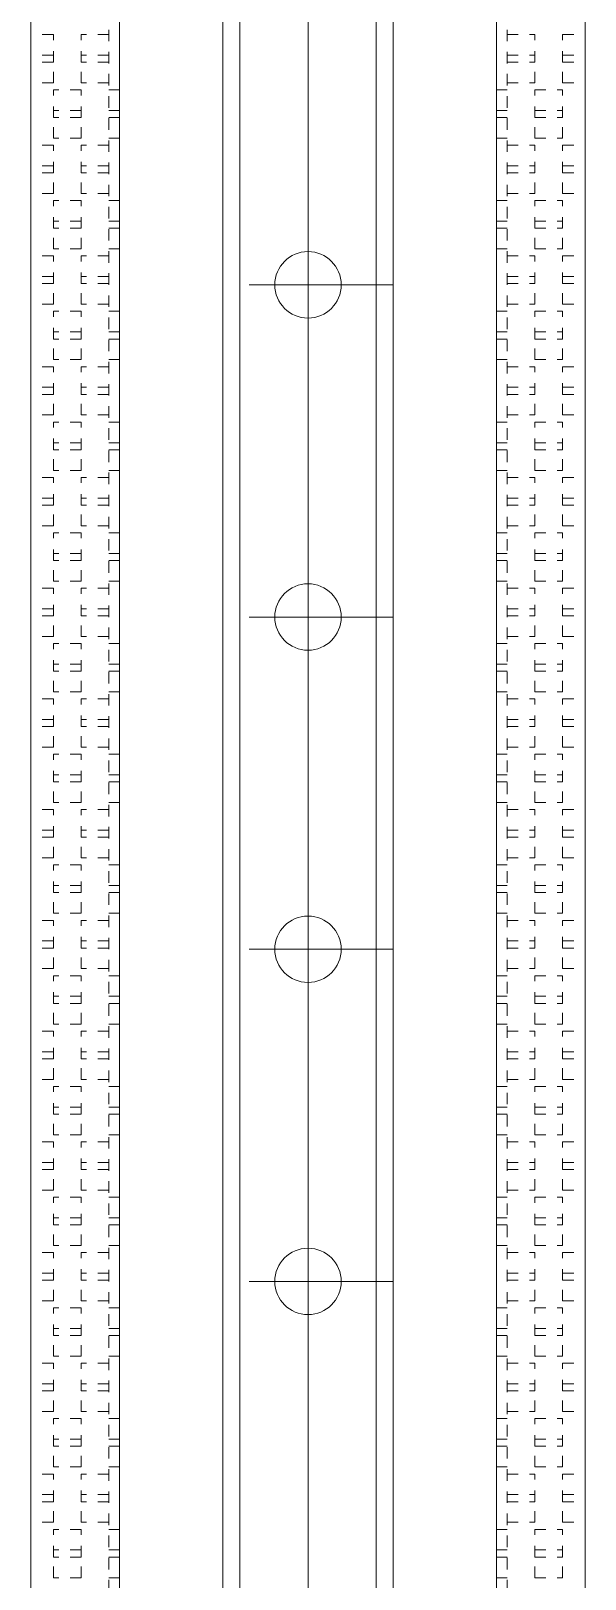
# Model space of a CAD drawing. Header units: millimetres. Extents: x 132745 to 150447, y -25377 to -12762.
# Drawn here: x 136240.9 to 136290.9, y -15187.3 to -15047.5 of the extents above; entities that cross this region are included whole.
import ezdxf

# ---------------------------------------------------------------- set-up
doc = ezdxf.new("R2010")
doc.units = ezdxf.units.MM
doc.linetypes.add('AD_LTYPE1 0 mm', pattern=[16, 13, -1, 1, -1])
doc.linetypes.add('AD_LTYPE3 0 mm', pattern=[2, 1, -1])
doc.layers.add('CAXA_0', color=7, linetype='Continuous', lineweight=18)
for name, color, linetype, lineweight, true_color in [('cdr_dwg1', 4, 'Continuous', 18, 0x00ffff), ('cdr_dwg3', 1, 'AD_LTYPE1 0 mm', 18, 0xff0000), ('cdr_dwg5', 6, 'AD_LTYPE3 0 mm', 18, 0xff00ff)]:
    doc.layers.add(name, color=color, linetype=linetype, lineweight=lineweight, true_color=true_color)

msp = doc.modelspace()

# ---------------------------------------------------------------- linework, layer by layer
at = {"layer": 'CAXA_0', "color": 4, "linetype": 'Continuous', "true_color": 0x00ffff}
for p, q in [((136258.217, -16145.337), (136258.217, -14441.471)), ((136273.602, -16145.337), (136273.602, -14441.471))]:
    msp.add_line(p, q, dxfattribs=at)
at = {"layer": 'CAXA_0', "color": 7, "linetype": 'Continuous'}
for p, q in [((136259.756, -16145.337), (136259.756, -14441.471)), ((136272.064, -16145.337), (136272.064, -14441.471))]:
    msp.add_line(p, q, dxfattribs=at)
at = {"layer": 'cdr_dwg1', "linetype": 'Continuous'}
for p, q in [((136240.91, -14481.471), (136240.91, -16135.337)), ((136248.91, -14481.471), (136248.91, -16135.337)), ((136282.91, -14481.471), (136282.91, -16135.337)), ((136290.91, -14481.471), (136290.91, -16135.337))]:
    msp.add_line(p, q, dxfattribs=at)
for centre in [(136265.91, -15070.471), (136265.91, -15100.471), (136265.91, -15130.471), (136265.91, -15160.471)]:
    msp.add_circle(centre, 3, dxfattribs=at)
at = {"layer": 'cdr_dwg3', "linetype": 'AD_LTYPE1 0 mm'}
for p, q in [((136265.91, -14377.961), (136265.91, -16225.471)), ((136265.91, -14409.707), (136265.91, -15588.471)), ((136265.91, -14437.471), (136265.91, -15451.791)), ((136273.602, -15070.471), (136259.756, -15070.471)), ((136273.602, -15100.471), (136259.756, -15100.471)), ((136273.602, -15130.471), (136259.756, -15130.471)), ((136273.602, -15160.471), (136259.756, -15160.471))]:
    msp.add_line(p, q, dxfattribs=at)
at = {"layer": 'cdr_dwg5', "linetype": 'AD_LTYPE3 0 mm'}
for p, q in [((136247.932, -15400.471), (136247.932, -14796.567)), ((136283.887, -15400.471), (136283.887, -14796.567)), ((136247.932, -15308.428), (136247.932, -14975.332)), ((136283.887, -15308.428), (136283.887, -14975.332)), ((136242.932, -15047.862), (136240.91, -15047.862)), ((136242.932, -15050.362), (136242.932, -15047.862)), ((136247.932, -15047.862), (136245.432, -15047.862)), ((136245.432, -15050.362), (136245.432, -15047.862)), ((136283.887, -15047.862), (136286.387, -15047.862)), ((136286.387, -15050.362), (136286.387, -15047.862)), ((136288.887, -15047.862), (136290.91, -15047.862)), ((136288.887, -15050.362), (136288.887, -15047.862)), ((136242.932, -15049.724), (136240.91, -15049.724)), ((136242.932, -15052.224), (136242.932, -15049.724)), ((136247.932, -15049.724), (136245.432, -15049.724)), ((136245.432, -15052.224), (136245.432, -15049.724)), ((136283.887, -15049.724), (136286.387, -15049.724)), ((136286.387, -15052.224), (136286.387, -15049.724)), ((136288.887, -15049.724), (136290.91, -15049.724)), ((136288.887, -15052.224), (136288.887, -15049.724)), ((136242.932, -15050.362), (136240.91, -15050.362)), ((136247.932, -15050.362), (136245.432, -15050.362)), ((136283.887, -15050.362), (136286.387, -15050.362)), ((136288.887, -15050.362), (136290.91, -15050.362)), ((136242.932, -15052.224), (136240.91, -15052.224)), ((136247.932, -15052.224), (136245.432, -15052.224)), ((136283.887, -15052.224), (136286.387, -15052.224)), ((136288.887, -15052.224), (136290.91, -15052.224)), ((136245.432, -15052.862), (136242.932, -15052.862)), ((136242.932, -15055.362), (136242.932, -15052.862)), ((136245.432, -15055.362), (136245.432, -15052.862)), ((136248.91, -15052.862), (136247.932, -15052.862)), ((136282.91, -15052.862), (136283.887, -15052.862)), ((136286.387, -15052.862), (136288.887, -15052.862)), ((136286.387, -15055.362), (136286.387, -15052.862)), ((136288.887, -15055.362), (136288.887, -15052.862)), ((136245.432, -15054.724), (136242.932, -15054.724)), ((136242.932, -15057.224), (136242.932, -15054.724)), ((136245.432, -15055.362), (136242.932, -15055.362)), ((136245.432, -15057.224), (136245.432, -15054.724)), ((136248.91, -15054.724), (136247.932, -15054.724)), ((136248.91, -15055.362), (136247.932, -15055.362)), ((136282.91, -15054.724), (136283.887, -15054.724)), ((136282.91, -15055.362), (136283.887, -15055.362)), ((136286.387, -15054.724), (136288.887, -15054.724)), ((136286.387, -15057.224), (136286.387, -15054.724)), ((136286.387, -15055.362), (136288.887, -15055.362)), ((136288.887, -15057.224), (136288.887, -15054.724)), ((136242.932, -15057.862), (136240.91, -15057.862)), ((136245.432, -15057.224), (136242.932, -15057.224)), ((136242.932, -15060.362), (136242.932, -15057.862)), ((136247.932, -15057.862), (136245.432, -15057.862)), ((136245.432, -15060.362), (136245.432, -15057.862)), ((136248.91, -15057.224), (136247.932, -15057.224)), ((136282.91, -15057.224), (136283.887, -15057.224)), ((136283.887, -15057.862), (136286.387, -15057.862)), ((136286.387, -15057.224), (136288.887, -15057.224)), ((136286.387, -15060.362), (136286.387, -15057.862)), ((136288.887, -15057.862), (136290.91, -15057.862)), ((136288.887, -15060.362), (136288.887, -15057.862)), ((136242.932, -15059.724), (136240.91, -15059.724)), ((136242.932, -15060.362), (136240.91, -15060.362)), ((136242.932, -15062.224), (136242.932, -15059.724)), ((136247.932, -15059.724), (136245.432, -15059.724)), ((136245.432, -15062.224), (136245.432, -15059.724)), ((136247.932, -15060.362), (136245.432, -15060.362)), ((136283.887, -15059.724), (136286.387, -15059.724)), ((136283.887, -15060.362), (136286.387, -15060.362)), ((136286.387, -15062.224), (136286.387, -15059.724)), ((136288.887, -15059.724), (136290.91, -15059.724)), ((136288.887, -15062.224), (136288.887, -15059.724)), ((136288.887, -15060.362), (136290.91, -15060.362)), ((136242.932, -15062.224), (136240.91, -15062.224)), ((136247.932, -15062.224), (136245.432, -15062.224)), ((136283.887, -15062.224), (136286.387, -15062.224)), ((136288.887, -15062.224), (136290.91, -15062.224)), ((136245.432, -15062.862), (136242.932, -15062.862)), ((136242.932, -15065.362), (136242.932, -15062.862)), ((136245.432, -15065.362), (136245.432, -15062.862)), ((136248.91, -15062.862), (136247.932, -15062.862)), ((136282.91, -15062.862), (136283.887, -15062.862)), ((136286.387, -15062.862), (136288.887, -15062.862)), ((136286.387, -15065.362), (136286.387, -15062.862)), ((136288.887, -15065.362), (136288.887, -15062.862)), ((136245.432, -15064.724), (136242.932, -15064.724)), ((136242.932, -15067.224), (136242.932, -15064.724)), ((136245.432, -15067.224), (136245.432, -15064.724)), ((136248.91, -15064.724), (136247.932, -15064.724)), ((136282.91, -15064.724), (136283.887, -15064.724)), ((136286.387, -15064.724), (136288.887, -15064.724)), ((136286.387, -15067.224), (136286.387, -15064.724)), ((136288.887, -15067.224), (136288.887, -15064.724)), ((136245.432, -15065.362), (136242.932, -15065.362)), ((136248.91, -15065.362), (136247.932, -15065.362)), ((136282.91, -15065.362), (136283.887, -15065.362)), ((136286.387, -15065.362), (136288.887, -15065.362)), ((136242.932, -15067.862), (136240.91, -15067.862)), ((136245.432, -15067.224), (136242.932, -15067.224)), ((136242.932, -15070.362), (136242.932, -15067.862)), ((136247.932, -15067.862), (136245.432, -15067.862)), ((136245.432, -15070.362), (136245.432, -15067.862)), ((136248.91, -15067.224), (136247.932, -15067.224)), ((136282.91, -15067.224), (136283.887, -15067.224)), ((136283.887, -15067.862), (136286.387, -15067.862)), ((136286.387, -15067.224), (136288.887, -15067.224)), ((136286.387, -15070.362), (136286.387, -15067.862)), ((136288.887, -15067.862), (136290.91, -15067.862)), ((136288.887, -15070.362), (136288.887, -15067.862)), ((136242.932, -15069.724), (136240.91, -15069.724)), ((136242.932, -15070.362), (136240.91, -15070.362)), ((136242.932, -15072.224), (136242.932, -15069.724)), ((136247.932, -15069.724), (136245.432, -15069.724)), ((136245.432, -15072.224), (136245.432, -15069.724)), ((136247.932, -15070.362), (136245.432, -15070.362)), ((136283.887, -15069.724), (136286.387, -15069.724)), ((136283.887, -15070.362), (136286.387, -15070.362)), ((136286.387, -15072.224), (136286.387, -15069.724)), ((136288.887, -15069.724), (136290.91, -15069.724)), ((136288.887, -15072.224), (136288.887, -15069.724)), ((136288.887, -15070.362), (136290.91, -15070.362)), ((136242.932, -15072.224), (136240.91, -15072.224)), ((136247.932, -15072.224), (136245.432, -15072.224)), ((136283.887, -15072.224), (136286.387, -15072.224)), ((136288.887, -15072.224), (136290.91, -15072.224)), ((136245.432, -15072.862), (136242.932, -15072.862)), ((136242.932, -15075.362), (136242.932, -15072.862)), ((136245.432, -15075.362), (136245.432, -15072.862)), ((136248.91, -15072.862), (136247.932, -15072.862)), ((136282.91, -15072.862), (136283.887, -15072.862)), ((136286.387, -15072.862), (136288.887, -15072.862)), ((136286.387, -15075.362), (136286.387, -15072.862)), ((136288.887, -15075.362), (136288.887, -15072.862)), ((136245.432, -15074.724), (136242.932, -15074.724)), ((136242.932, -15077.224), (136242.932, -15074.724)), ((136245.432, -15077.224), (136245.432, -15074.724)), ((136248.91, -15074.724), (136247.932, -15074.724)), ((136282.91, -15074.724), (136283.887, -15074.724)), ((136286.387, -15074.724), (136288.887, -15074.724)), ((136286.387, -15077.224), (136286.387, -15074.724)), ((136288.887, -15077.224), (136288.887, -15074.724)), ((136245.432, -15075.362), (136242.932, -15075.362)), ((136248.91, -15075.362), (136247.932, -15075.362)), ((136282.91, -15075.362), (136283.887, -15075.362)), ((136286.387, -15075.362), (136288.887, -15075.362)), ((136242.932, -15077.862), (136240.91, -15077.862)), ((136245.432, -15077.224), (136242.932, -15077.224)), ((136242.932, -15080.362), (136242.932, -15077.862)), ((136247.932, -15077.862), (136245.432, -15077.862)), ((136245.432, -15080.362), (136245.432, -15077.862)), ((136248.91, -15077.224), (136247.932, -15077.224)), ((136282.91, -15077.224), (136283.887, -15077.224)), ((136283.887, -15077.862), (136286.387, -15077.862)), ((136286.387, -15077.224), (136288.887, -15077.224)), ((136286.387, -15080.362), (136286.387, -15077.862)), ((136288.887, -15077.862), (136290.91, -15077.862)), ((136288.887, -15080.362), (136288.887, -15077.862)), ((136242.932, -15079.724), (136240.91, -15079.724)), ((136242.932, -15080.362), (136240.91, -15080.362)), ((136242.932, -15082.224), (136242.932, -15079.724)), ((136247.932, -15079.724), (136245.432, -15079.724)), ((136245.432, -15082.224), (136245.432, -15079.724)), ((136247.932, -15080.362), (136245.432, -15080.362)), ((136283.887, -15079.724), (136286.387, -15079.724)), ((136283.887, -15080.362), (136286.387, -15080.362)), ((136286.387, -15082.224), (136286.387, -15079.724)), ((136288.887, -15079.724), (136290.91, -15079.724)), ((136288.887, -15082.224), (136288.887, -15079.724)), ((136288.887, -15080.362), (136290.91, -15080.362)), ((136242.932, -15082.224), (136240.91, -15082.224)), ((136245.432, -15082.862), (136242.932, -15082.862)), ((136242.932, -15085.362), (136242.932, -15082.862)), ((136247.932, -15082.224), (136245.432, -15082.224)), ((136245.432, -15085.362), (136245.432, -15082.862)), ((136248.91, -15082.862), (136247.932, -15082.862)), ((136282.91, -15082.862), (136283.887, -15082.862)), ((136283.887, -15082.224), (136286.387, -15082.224)), ((136286.387, -15082.862), (136288.887, -15082.862)), ((136286.387, -15085.362), (136286.387, -15082.862)), ((136288.887, -15082.224), (136290.91, -15082.224)), ((136288.887, -15085.362), (136288.887, -15082.862)), ((136245.432, -15084.724), (136242.932, -15084.724)), ((136242.932, -15087.224), (136242.932, -15084.724)), ((136245.432, -15087.224), (136245.432, -15084.724)), ((136248.91, -15084.724), (136247.932, -15084.724)), ((136282.91, -15084.724), (136283.887, -15084.724)), ((136286.387, -15084.724), (136288.887, -15084.724)), ((136286.387, -15087.224), (136286.387, -15084.724)), ((136288.887, -15087.224), (136288.887, -15084.724)), ((136245.432, -15085.362), (136242.932, -15085.362)), ((136248.91, -15085.362), (136247.932, -15085.362)), ((136282.91, -15085.362), (136283.887, -15085.362)), ((136286.387, -15085.362), (136288.887, -15085.362)), ((136245.432, -15087.224), (136242.932, -15087.224)), ((136248.91, -15087.224), (136247.932, -15087.224)), ((136282.91, -15087.224), (136283.887, -15087.224)), ((136286.387, -15087.224), (136288.887, -15087.224)), ((136242.932, -15087.862), (136240.91, -15087.862)), ((136242.932, -15090.362), (136242.932, -15087.862)), ((136247.932, -15087.862), (136245.432, -15087.862)), ((136245.432, -15090.362), (136245.432, -15087.862)), ((136283.887, -15087.862), (136286.387, -15087.862)), ((136286.387, -15090.362), (136286.387, -15087.862)), ((136288.887, -15087.862), (136290.91, -15087.862)), ((136288.887, -15090.362), (136288.887, -15087.862)), ((136242.932, -15089.724), (136240.91, -15089.724)), ((136242.932, -15090.362), (136240.91, -15090.362)), ((136242.932, -15092.224), (136242.932, -15089.724)), ((136247.932, -15089.724), (136245.432, -15089.724)), ((136245.432, -15092.224), (136245.432, -15089.724)), ((136247.932, -15090.362), (136245.432, -15090.362)), ((136283.887, -15089.724), (136286.387, -15089.724)), ((136283.887, -15090.362), (136286.387, -15090.362)), ((136286.387, -15092.224), (136286.387, -15089.724)), ((136288.887, -15089.724), (136290.91, -15089.724)), ((136288.887, -15092.224), (136288.887, -15089.724)), ((136288.887, -15090.362), (136290.91, -15090.362)), ((136242.932, -15092.224), (136240.91, -15092.224)), ((136245.432, -15092.862), (136242.932, -15092.862)), ((136242.932, -15095.362), (136242.932, -15092.862)), ((136247.932, -15092.224), (136245.432, -15092.224)), ((136245.432, -15095.362), (136245.432, -15092.862)), ((136248.91, -15092.862), (136247.932, -15092.862)), ((136282.91, -15092.862), (136283.887, -15092.862)), ((136283.887, -15092.224), (136286.387, -15092.224)), ((136286.387, -15092.862), (136288.887, -15092.862)), ((136286.387, -15095.362), (136286.387, -15092.862)), ((136288.887, -15092.224), (136290.91, -15092.224)), ((136288.887, -15095.362), (136288.887, -15092.862)), ((136245.432, -15094.724), (136242.932, -15094.724)), ((136242.932, -15097.224), (136242.932, -15094.724)), ((136245.432, -15095.362), (136242.932, -15095.362)), ((136245.432, -15097.224), (136245.432, -15094.724)), ((136248.91, -15094.724), (136247.932, -15094.724)), ((136248.91, -15095.362), (136247.932, -15095.362)), ((136282.91, -15094.724), (136283.887, -15094.724)), ((136282.91, -15095.362), (136283.887, -15095.362)), ((136286.387, -15094.724), (136288.887, -15094.724)), ((136286.387, -15097.224), (136286.387, -15094.724)), ((136286.387, -15095.362), (136288.887, -15095.362)), ((136288.887, -15097.224), (136288.887, -15094.724)), ((136245.432, -15097.224), (136242.932, -15097.224)), ((136248.91, -15097.224), (136247.932, -15097.224)), ((136282.91, -15097.224), (136283.887, -15097.224)), ((136286.387, -15097.224), (136288.887, -15097.224)), ((136242.932, -15097.862), (136240.91, -15097.862)), ((136242.932, -15100.362), (136242.932, -15097.862)), ((136247.932, -15097.862), (136245.432, -15097.862)), ((136245.432, -15100.362), (136245.432, -15097.862)), ((136283.887, -15097.862), (136286.387, -15097.862)), ((136286.387, -15100.362), (136286.387, -15097.862)), ((136288.887, -15097.862), (136290.91, -15097.862)), ((136288.887, -15100.362), (136288.887, -15097.862)), ((136242.932, -15099.724), (136240.91, -15099.724)), ((136242.932, -15102.224), (136242.932, -15099.724)), ((136247.932, -15099.724), (136245.432, -15099.724)), ((136245.432, -15102.224), (136245.432, -15099.724)), ((136283.887, -15099.724), (136286.387, -15099.724)), ((136286.387, -15102.224), (136286.387, -15099.724)), ((136288.887, -15099.724), (136290.91, -15099.724)), ((136288.887, -15102.224), (136288.887, -15099.724)), ((136242.932, -15100.362), (136240.91, -15100.362)), ((136247.932, -15100.362), (136245.432, -15100.362)), ((136283.887, -15100.362), (136286.387, -15100.362)), ((136288.887, -15100.362), (136290.91, -15100.362)), ((136242.932, -15102.224), (136240.91, -15102.224)), ((136245.432, -15102.862), (136242.932, -15102.862)), ((136242.932, -15105.362), (136242.932, -15102.862)), ((136247.932, -15102.224), (136245.432, -15102.224)), ((136245.432, -15105.362), (136245.432, -15102.862)), ((136248.91, -15102.862), (136247.932, -15102.862)), ((136282.91, -15102.862), (136283.887, -15102.862)), ((136283.887, -15102.224), (136286.387, -15102.224)), ((136286.387, -15102.862), (136288.887, -15102.862)), ((136286.387, -15105.362), (136286.387, -15102.862)), ((136288.887, -15102.224), (136290.91, -15102.224)), ((136288.887, -15105.362), (136288.887, -15102.862)), ((136245.432, -15104.724), (136242.932, -15104.724)), ((136242.932, -15107.224), (136242.932, -15104.724)), ((136245.432, -15105.362), (136242.932, -15105.362)), ((136245.432, -15107.224), (136245.432, -15104.724)), ((136248.91, -15104.724), (136247.932, -15104.724)), ((136248.91, -15105.362), (136247.932, -15105.362)), ((136282.91, -15104.724), (136283.887, -15104.724)), ((136282.91, -15105.362), (136283.887, -15105.362)), ((136286.387, -15104.724), (136288.887, -15104.724)), ((136286.387, -15107.224), (136286.387, -15104.724)), ((136286.387, -15105.362), (136288.887, -15105.362)), ((136288.887, -15107.224), (136288.887, -15104.724)), ((136245.432, -15107.224), (136242.932, -15107.224)), ((136248.91, -15107.224), (136247.932, -15107.224)), ((136282.91, -15107.224), (136283.887, -15107.224)), ((136286.387, -15107.224), (136288.887, -15107.224)), ((136242.932, -15107.862), (136240.91, -15107.862)), ((136242.932, -15110.362), (136242.932, -15107.862)), ((136247.932, -15107.862), (136245.432, -15107.862)), ((136245.432, -15110.362), (136245.432, -15107.862)), ((136283.887, -15107.862), (136286.387, -15107.862)), ((136286.387, -15110.362), (136286.387, -15107.862)), ((136288.887, -15107.862), (136290.91, -15107.862)), ((136288.887, -15110.362), (136288.887, -15107.862)), ((136242.932, -15109.724), (136240.91, -15109.724)), ((136242.932, -15112.224), (136242.932, -15109.724)), ((136247.932, -15109.724), (136245.432, -15109.724)), ((136245.432, -15112.224), (136245.432, -15109.724)), ((136283.887, -15109.724), (136286.387, -15109.724)), ((136286.387, -15112.224), (136286.387, -15109.724)), ((136288.887, -15109.724), (136290.91, -15109.724)), ((136288.887, -15112.224), (136288.887, -15109.724)), ((136242.932, -15110.362), (136240.91, -15110.362)), ((136247.932, -15110.362), (136245.432, -15110.362)), ((136283.887, -15110.362), (136286.387, -15110.362)), ((136288.887, -15110.362), (136290.91, -15110.362)), ((136242.932, -15112.224), (136240.91, -15112.224)), ((136247.932, -15112.224), (136245.432, -15112.224)), ((136283.887, -15112.224), (136286.387, -15112.224)), ((136288.887, -15112.224), (136290.91, -15112.224)), ((136245.432, -15112.862), (136242.932, -15112.862)), ((136242.932, -15115.362), (136242.932, -15112.862)), ((136245.432, -15115.362), (136245.432, -15112.862)), ((136248.91, -15112.862), (136247.932, -15112.862)), ((136282.91, -15112.862), (136283.887, -15112.862)), ((136286.387, -15112.862), (136288.887, -15112.862)), ((136286.387, -15115.362), (136286.387, -15112.862)), ((136288.887, -15115.362), (136288.887, -15112.862)), ((136245.432, -15114.724), (136242.932, -15114.724)), ((136242.932, -15117.224), (136242.932, -15114.724)), ((136245.432, -15115.362), (136242.932, -15115.362)), ((136245.432, -15117.224), (136245.432, -15114.724)), ((136248.91, -15114.724), (136247.932, -15114.724)), ((136248.91, -15115.362), (136247.932, -15115.362)), ((136282.91, -15114.724), (136283.887, -15114.724)), ((136282.91, -15115.362), (136283.887, -15115.362)), ((136286.387, -15114.724), (136288.887, -15114.724)), ((136286.387, -15117.224), (136286.387, -15114.724)), ((136286.387, -15115.362), (136288.887, -15115.362)), ((136288.887, -15117.224), (136288.887, -15114.724)), ((136242.932, -15117.862), (136240.91, -15117.862)), ((136245.432, -15117.224), (136242.932, -15117.224)), ((136242.932, -15120.362), (136242.932, -15117.862)), ((136247.932, -15117.862), (136245.432, -15117.862)), ((136245.432, -15120.362), (136245.432, -15117.862)), ((136248.91, -15117.224), (136247.932, -15117.224)), ((136282.91, -15117.224), (136283.887, -15117.224)), ((136283.887, -15117.862), (136286.387, -15117.862)), ((136286.387, -15117.224), (136288.887, -15117.224)), ((136286.387, -15120.362), (136286.387, -15117.862)), ((136288.887, -15117.862), (136290.91, -15117.862)), ((136288.887, -15120.362), (136288.887, -15117.862)), ((136242.932, -15119.724), (136240.91, -15119.724)), ((136242.932, -15122.224), (136242.932, -15119.724)), ((136247.932, -15119.724), (136245.432, -15119.724)), ((136245.432, -15122.224), (136245.432, -15119.724)), ((136283.887, -15119.724), (136286.387, -15119.724)), ((136286.387, -15122.224), (136286.387, -15119.724)), ((136288.887, -15119.724), (136290.91, -15119.724)), ((136288.887, -15122.224), (136288.887, -15119.724)), ((136242.932, -15120.362), (136240.91, -15120.362)), ((136247.932, -15120.362), (136245.432, -15120.362)), ((136283.887, -15120.362), (136286.387, -15120.362)), ((136288.887, -15120.362), (136290.91, -15120.362)), ((136242.932, -15122.224), (136240.91, -15122.224)), ((136247.932, -15122.224), (136245.432, -15122.224)), ((136283.887, -15122.224), (136286.387, -15122.224)), ((136288.887, -15122.224), (136290.91, -15122.224)), ((136245.432, -15122.862), (136242.932, -15122.862)), ((136242.932, -15125.362), (136242.932, -15122.862)), ((136245.432, -15125.362), (136245.432, -15122.862)), ((136248.91, -15122.862), (136247.932, -15122.862)), ((136282.91, -15122.862), (136283.887, -15122.862)), ((136286.387, -15122.862), (136288.887, -15122.862)), ((136286.387, -15125.362), (136286.387, -15122.862)), ((136288.887, -15125.362), (136288.887, -15122.862)), ((136245.432, -15124.724), (136242.932, -15124.724)), ((136242.932, -15127.224), (136242.932, -15124.724)), ((136245.432, -15125.362), (136242.932, -15125.362)), ((136245.432, -15127.224), (136245.432, -15124.724)), ((136248.91, -15124.724), (136247.932, -15124.724)), ((136248.91, -15125.362), (136247.932, -15125.362)), ((136282.91, -15124.724), (136283.887, -15124.724)), ((136282.91, -15125.362), (136283.887, -15125.362)), ((136286.387, -15124.724), (136288.887, -15124.724)), ((136286.387, -15127.224), (136286.387, -15124.724)), ((136286.387, -15125.362), (136288.887, -15125.362)), ((136288.887, -15127.224), (136288.887, -15124.724)), ((136242.932, -15127.862), (136240.91, -15127.862)), ((136245.432, -15127.224), (136242.932, -15127.224)), ((136242.932, -15130.362), (136242.932, -15127.862)), ((136247.932, -15127.862), (136245.432, -15127.862)), ((136245.432, -15130.362), (136245.432, -15127.862)), ((136248.91, -15127.224), (136247.932, -15127.224)), ((136282.91, -15127.224), (136283.887, -15127.224)), ((136283.887, -15127.862), (136286.387, -15127.862)), ((136286.387, -15127.224), (136288.887, -15127.224)), ((136286.387, -15130.362), (136286.387, -15127.862)), ((136288.887, -15127.862), (136290.91, -15127.862)), ((136288.887, -15130.362), (136288.887, -15127.862)), ((136242.932, -15129.724), (136240.91, -15129.724)), ((136242.932, -15130.362), (136240.91, -15130.362)), ((136242.932, -15132.224), (136242.932, -15129.724)), ((136247.932, -15129.724), (136245.432, -15129.724)), ((136245.432, -15132.224), (136245.432, -15129.724)), ((136247.932, -15130.362), (136245.432, -15130.362)), ((136283.887, -15129.724), (136286.387, -15129.724)), ((136283.887, -15130.362), (136286.387, -15130.362)), ((136286.387, -15132.224), (136286.387, -15129.724)), ((136288.887, -15129.724), (136290.91, -15129.724)), ((136288.887, -15132.224), (136288.887, -15129.724)), ((136288.887, -15130.362), (136290.91, -15130.362)), ((136242.932, -15132.224), (136240.91, -15132.224)), ((136247.932, -15132.224), (136245.432, -15132.224)), ((136283.887, -15132.224), (136286.387, -15132.224)), ((136288.887, -15132.224), (136290.91, -15132.224)), ((136245.432, -15132.862), (136242.932, -15132.862)), ((136242.932, -15135.362), (136242.932, -15132.862)), ((136245.432, -15135.362), (136245.432, -15132.862)), ((136248.91, -15132.862), (136247.932, -15132.862)), ((136282.91, -15132.862), (136283.887, -15132.862)), ((136286.387, -15132.862), (136288.887, -15132.862)), ((136286.387, -15135.362), (136286.387, -15132.862)), ((136288.887, -15135.362), (136288.887, -15132.862)), ((136245.432, -15134.724), (136242.932, -15134.724)), ((136242.932, -15137.224), (136242.932, -15134.724)), ((136245.432, -15137.224), (136245.432, -15134.724)), ((136248.91, -15134.724), (136247.932, -15134.724)), ((136282.91, -15134.724), (136283.887, -15134.724)), ((136286.387, -15134.724), (136288.887, -15134.724)), ((136286.387, -15137.224), (136286.387, -15134.724)), ((136288.887, -15137.224), (136288.887, -15134.724)), ((136245.432, -15135.362), (136242.932, -15135.362)), ((136248.91, -15135.362), (136247.932, -15135.362)), ((136282.91, -15135.362), (136283.887, -15135.362)), ((136286.387, -15135.362), (136288.887, -15135.362)), ((136242.932, -15137.862), (136240.91, -15137.862)), ((136245.432, -15137.224), (136242.932, -15137.224)), ((136242.932, -15140.362), (136242.932, -15137.862)), ((136247.932, -15137.862), (136245.432, -15137.862)), ((136245.432, -15140.362), (136245.432, -15137.862)), ((136248.91, -15137.224), (136247.932, -15137.224)), ((136282.91, -15137.224), (136283.887, -15137.224)), ((136283.887, -15137.862), (136286.387, -15137.862)), ((136286.387, -15137.224), (136288.887, -15137.224)), ((136286.387, -15140.362), (136286.387, -15137.862)), ((136288.887, -15137.862), (136290.91, -15137.862)), ((136288.887, -15140.362), (136288.887, -15137.862)), ((136242.932, -15139.724), (136240.91, -15139.724)), ((136242.932, -15140.362), (136240.91, -15140.362)), ((136242.932, -15142.224), (136242.932, -15139.724)), ((136247.932, -15139.724), (136245.432, -15139.724)), ((136245.432, -15142.224), (136245.432, -15139.724)), ((136247.932, -15140.362), (136245.432, -15140.362)), ((136283.887, -15139.724), (136286.387, -15139.724)), ((136283.887, -15140.362), (136286.387, -15140.362)), ((136286.387, -15142.224), (136286.387, -15139.724)), ((136288.887, -15139.724), (136290.91, -15139.724)), ((136288.887, -15142.224), (136288.887, -15139.724)), ((136288.887, -15140.362), (136290.91, -15140.362)), ((136242.932, -15142.224), (136240.91, -15142.224)), ((136245.432, -15142.862), (136242.932, -15142.862)), ((136242.932, -15145.362), (136242.932, -15142.862)), ((136247.932, -15142.224), (136245.432, -15142.224)), ((136245.432, -15145.362), (136245.432, -15142.862)), ((136248.91, -15142.862), (136247.932, -15142.862)), ((136282.91, -15142.862), (136283.887, -15142.862)), ((136283.887, -15142.224), (136286.387, -15142.224)), ((136286.387, -15142.862), (136288.887, -15142.862)), ((136286.387, -15145.362), (136286.387, -15142.862)), ((136288.887, -15142.224), (136290.91, -15142.224)), ((136288.887, -15145.362), (136288.887, -15142.862)), ((136245.432, -15144.724), (136242.932, -15144.724)), ((136242.932, -15147.224), (136242.932, -15144.724)), ((136245.432, -15147.224), (136245.432, -15144.724)), ((136248.91, -15144.724), (136247.932, -15144.724)), ((136282.91, -15144.724), (136283.887, -15144.724)), ((136286.387, -15144.724), (136288.887, -15144.724)), ((136286.387, -15147.224), (136286.387, -15144.724)), ((136288.887, -15147.224), (136288.887, -15144.724)), ((136245.432, -15145.362), (136242.932, -15145.362)), ((136248.91, -15145.362), (136247.932, -15145.362)), ((136282.91, -15145.362), (136283.887, -15145.362)), ((136286.387, -15145.362), (136288.887, -15145.362)), ((136245.432, -15147.224), (136242.932, -15147.224)), ((136248.91, -15147.224), (136247.932, -15147.224)), ((136282.91, -15147.224), (136283.887, -15147.224)), ((136286.387, -15147.224), (136288.887, -15147.224)), ((136242.932, -15147.862), (136240.91, -15147.862)), ((136242.932, -15150.362), (136242.932, -15147.862)), ((136247.932, -15147.862), (136245.432, -15147.862)), ((136245.432, -15150.362), (136245.432, -15147.862)), ((136283.887, -15147.862), (136286.387, -15147.862)), ((136286.387, -15150.362), (136286.387, -15147.862)), ((136288.887, -15147.862), (136290.91, -15147.862)), ((136288.887, -15150.362), (136288.887, -15147.862)), ((136242.932, -15149.724), (136240.91, -15149.724)), ((136242.932, -15150.362), (136240.91, -15150.362)), ((136242.932, -15152.224), (136242.932, -15149.724)), ((136247.932, -15149.724), (136245.432, -15149.724)), ((136245.432, -15152.224), (136245.432, -15149.724)), ((136247.932, -15150.362), (136245.432, -15150.362)), ((136283.887, -15149.724), (136286.387, -15149.724)), ((136283.887, -15150.362), (136286.387, -15150.362)), ((136286.387, -15152.224), (136286.387, -15149.724)), ((136288.887, -15149.724), (136290.91, -15149.724)), ((136288.887, -15152.224), (136288.887, -15149.724)), ((136288.887, -15150.362), (136290.91, -15150.362)), ((136242.932, -15152.224), (136240.91, -15152.224)), ((136245.432, -15152.862), (136242.932, -15152.862)), ((136242.932, -15155.362), (136242.932, -15152.862)), ((136247.932, -15152.224), (136245.432, -15152.224)), ((136245.432, -15155.362), (136245.432, -15152.862)), ((136248.91, -15152.862), (136247.932, -15152.862)), ((136282.91, -15152.862), (136283.887, -15152.862)), ((136283.887, -15152.224), (136286.387, -15152.224)), ((136286.387, -15152.862), (136288.887, -15152.862)), ((136286.387, -15155.362), (136286.387, -15152.862)), ((136288.887, -15152.224), (136290.91, -15152.224)), ((136288.887, -15155.362), (136288.887, -15152.862)), ((136245.432, -15154.724), (136242.932, -15154.724)), ((136242.932, -15157.224), (136242.932, -15154.724)), ((136245.432, -15157.224), (136245.432, -15154.724)), ((136248.91, -15154.724), (136247.932, -15154.724)), ((136282.91, -15154.724), (136283.887, -15154.724)), ((136286.387, -15154.724), (136288.887, -15154.724)), ((136286.387, -15157.224), (136286.387, -15154.724)), ((136288.887, -15157.224), (136288.887, -15154.724)), ((136245.432, -15155.362), (136242.932, -15155.362)), ((136248.91, -15155.362), (136247.932, -15155.362)), ((136282.91, -15155.362), (136283.887, -15155.362)), ((136286.387, -15155.362), (136288.887, -15155.362)), ((136245.432, -15157.224), (136242.932, -15157.224)), ((136248.91, -15157.224), (136247.932, -15157.224)), ((136282.91, -15157.224), (136283.887, -15157.224)), ((136286.387, -15157.224), (136288.887, -15157.224)), ((136242.932, -15157.862), (136240.91, -15157.862)), ((136242.932, -15160.362), (136242.932, -15157.862)), ((136247.932, -15157.862), (136245.432, -15157.862)), ((136245.432, -15160.362), (136245.432, -15157.862)), ((136283.887, -15157.862), (136286.387, -15157.862)), ((136286.387, -15160.362), (136286.387, -15157.862)), ((136288.887, -15157.862), (136290.91, -15157.862)), ((136288.887, -15160.362), (136288.887, -15157.862)), ((136242.932, -15159.724), (136240.91, -15159.724)), ((136242.932, -15160.362), (136240.91, -15160.362)), ((136242.932, -15162.224), (136242.932, -15159.724)), ((136247.932, -15159.724), (136245.432, -15159.724)), ((136245.432, -15162.224), (136245.432, -15159.724)), ((136247.932, -15160.362), (136245.432, -15160.362)), ((136283.887, -15159.724), (136286.387, -15159.724)), ((136283.887, -15160.362), (136286.387, -15160.362)), ((136286.387, -15162.224), (136286.387, -15159.724)), ((136288.887, -15159.724), (136290.91, -15159.724)), ((136288.887, -15162.224), (136288.887, -15159.724)), ((136288.887, -15160.362), (136290.91, -15160.362)), ((136242.932, -15162.224), (136240.91, -15162.224)), ((136245.432, -15162.862), (136242.932, -15162.862)), ((136242.932, -15165.362), (136242.932, -15162.862)), ((136247.932, -15162.224), (136245.432, -15162.224)), ((136245.432, -15165.362), (136245.432, -15162.862)), ((136248.91, -15162.862), (136247.932, -15162.862)), ((136282.91, -15162.862), (136283.887, -15162.862)), ((136283.887, -15162.224), (136286.387, -15162.224)), ((136286.387, -15162.862), (136288.887, -15162.862)), ((136286.387, -15165.362), (136286.387, -15162.862)), ((136288.887, -15162.224), (136290.91, -15162.224)), ((136288.887, -15165.362), (136288.887, -15162.862)), ((136245.432, -15164.724), (136242.932, -15164.724)), ((136242.932, -15167.224), (136242.932, -15164.724)), ((136245.432, -15165.362), (136242.932, -15165.362)), ((136245.432, -15167.224), (136245.432, -15164.724)), ((136248.91, -15164.724), (136247.932, -15164.724)), ((136248.91, -15165.362), (136247.932, -15165.362)), ((136282.91, -15164.724), (136283.887, -15164.724)), ((136282.91, -15165.362), (136283.887, -15165.362)), ((136286.387, -15164.724), (136288.887, -15164.724)), ((136286.387, -15167.224), (136286.387, -15164.724)), ((136286.387, -15165.362), (136288.887, -15165.362)), ((136288.887, -15167.224), (136288.887, -15164.724)), ((136245.432, -15167.224), (136242.932, -15167.224)), ((136248.91, -15167.224), (136247.932, -15167.224)), ((136282.91, -15167.224), (136283.887, -15167.224)), ((136286.387, -15167.224), (136288.887, -15167.224)), ((136242.932, -15167.862), (136240.91, -15167.862)), ((136242.932, -15170.362), (136242.932, -15167.862)), ((136247.932, -15167.862), (136245.432, -15167.862)), ((136245.432, -15170.362), (136245.432, -15167.862)), ((136283.887, -15167.862), (136286.387, -15167.862)), ((136286.387, -15170.362), (136286.387, -15167.862)), ((136288.887, -15167.862), (136290.91, -15167.862)), ((136288.887, -15170.362), (136288.887, -15167.862)), ((136242.932, -15169.724), (136240.91, -15169.724)), ((136242.932, -15172.224), (136242.932, -15169.724)), ((136247.932, -15169.724), (136245.432, -15169.724)), ((136245.432, -15172.224), (136245.432, -15169.724)), ((136283.887, -15169.724), (136286.387, -15169.724)), ((136286.387, -15172.224), (136286.387, -15169.724)), ((136288.887, -15169.724), (136290.91, -15169.724)), ((136288.887, -15172.224), (136288.887, -15169.724)), ((136242.932, -15170.362), (136240.91, -15170.362)), ((136247.932, -15170.362), (136245.432, -15170.362)), ((136283.887, -15170.362), (136286.387, -15170.362)), ((136288.887, -15170.362), (136290.91, -15170.362)), ((136242.932, -15172.224), (136240.91, -15172.224)), ((136245.432, -15172.862), (136242.932, -15172.862)), ((136242.932, -15175.362), (136242.932, -15172.862)), ((136247.932, -15172.224), (136245.432, -15172.224)), ((136245.432, -15175.362), (136245.432, -15172.862)), ((136248.91, -15172.862), (136247.932, -15172.862)), ((136282.91, -15172.862), (136283.887, -15172.862)), ((136283.887, -15172.224), (136286.387, -15172.224)), ((136286.387, -15172.862), (136288.887, -15172.862)), ((136286.387, -15175.362), (136286.387, -15172.862)), ((136288.887, -15172.224), (136290.91, -15172.224)), ((136288.887, -15175.362), (136288.887, -15172.862)), ((136245.432, -15174.724), (136242.932, -15174.724)), ((136242.932, -15177.224), (136242.932, -15174.724)), ((136245.432, -15175.362), (136242.932, -15175.362)), ((136245.432, -15177.224), (136245.432, -15174.724)), ((136248.91, -15174.724), (136247.932, -15174.724)), ((136248.91, -15175.362), (136247.932, -15175.362)), ((136282.91, -15174.724), (136283.887, -15174.724)), ((136282.91, -15175.362), (136283.887, -15175.362)), ((136286.387, -15174.724), (136288.887, -15174.724)), ((136286.387, -15177.224), (136286.387, -15174.724)), ((136286.387, -15175.362), (136288.887, -15175.362)), ((136288.887, -15177.224), (136288.887, -15174.724)), ((136242.932, -15177.862), (136240.91, -15177.862)), ((136245.432, -15177.224), (136242.932, -15177.224)), ((136242.932, -15180.362), (136242.932, -15177.862)), ((136247.932, -15177.862), (136245.432, -15177.862)), ((136245.432, -15180.362), (136245.432, -15177.862)), ((136248.91, -15177.224), (136247.932, -15177.224)), ((136282.91, -15177.224), (136283.887, -15177.224)), ((136283.887, -15177.862), (136286.387, -15177.862)), ((136286.387, -15177.224), (136288.887, -15177.224)), ((136286.387, -15180.362), (136286.387, -15177.862)), ((136288.887, -15177.862), (136290.91, -15177.862)), ((136288.887, -15180.362), (136288.887, -15177.862)), ((136242.932, -15179.724), (136240.91, -15179.724)), ((136242.932, -15182.224), (136242.932, -15179.724)), ((136247.932, -15179.724), (136245.432, -15179.724)), ((136245.432, -15182.224), (136245.432, -15179.724)), ((136283.887, -15179.724), (136286.387, -15179.724)), ((136286.387, -15182.224), (136286.387, -15179.724)), ((136288.887, -15179.724), (136290.91, -15179.724)), ((136288.887, -15182.224), (136288.887, -15179.724)), ((136242.932, -15180.362), (136240.91, -15180.362)), ((136247.932, -15180.362), (136245.432, -15180.362)), ((136283.887, -15180.362), (136286.387, -15180.362)), ((136288.887, -15180.362), (136290.91, -15180.362)), ((136242.932, -15182.224), (136240.91, -15182.224)), ((136247.932, -15182.224), (136245.432, -15182.224)), ((136283.887, -15182.224), (136286.387, -15182.224)), ((136288.887, -15182.224), (136290.91, -15182.224)), ((136245.432, -15182.862), (136242.932, -15182.862)), ((136242.932, -15185.362), (136242.932, -15182.862)), ((136245.432, -15185.362), (136245.432, -15182.862)), ((136248.91, -15182.862), (136247.932, -15182.862)), ((136282.91, -15182.862), (136283.887, -15182.862)), ((136286.387, -15182.862), (136288.887, -15182.862)), ((136286.387, -15185.362), (136286.387, -15182.862)), ((136288.887, -15185.362), (136288.887, -15182.862)), ((136245.432, -15184.724), (136242.932, -15184.724)), ((136242.932, -15187.224), (136242.932, -15184.724)), ((136245.432, -15185.362), (136242.932, -15185.362)), ((136245.432, -15187.224), (136245.432, -15184.724)), ((136248.91, -15184.724), (136247.932, -15184.724)), ((136248.91, -15185.362), (136247.932, -15185.362)), ((136282.91, -15184.724), (136283.887, -15184.724)), ((136282.91, -15185.362), (136283.887, -15185.362)), ((136286.387, -15184.724), (136288.887, -15184.724)), ((136286.387, -15187.224), (136286.387, -15184.724)), ((136286.387, -15185.362), (136288.887, -15185.362)), ((136288.887, -15187.224), (136288.887, -15184.724)), ((136245.432, -15187.224), (136242.932, -15187.224)), ((136248.91, -15187.224), (136247.932, -15187.224)), ((136282.91, -15187.224), (136283.887, -15187.224)), ((136286.387, -15187.224), (136288.887, -15187.224))]:
    msp.add_line(p, q, dxfattribs=at)

doc.saveas('drawing.dxf')
